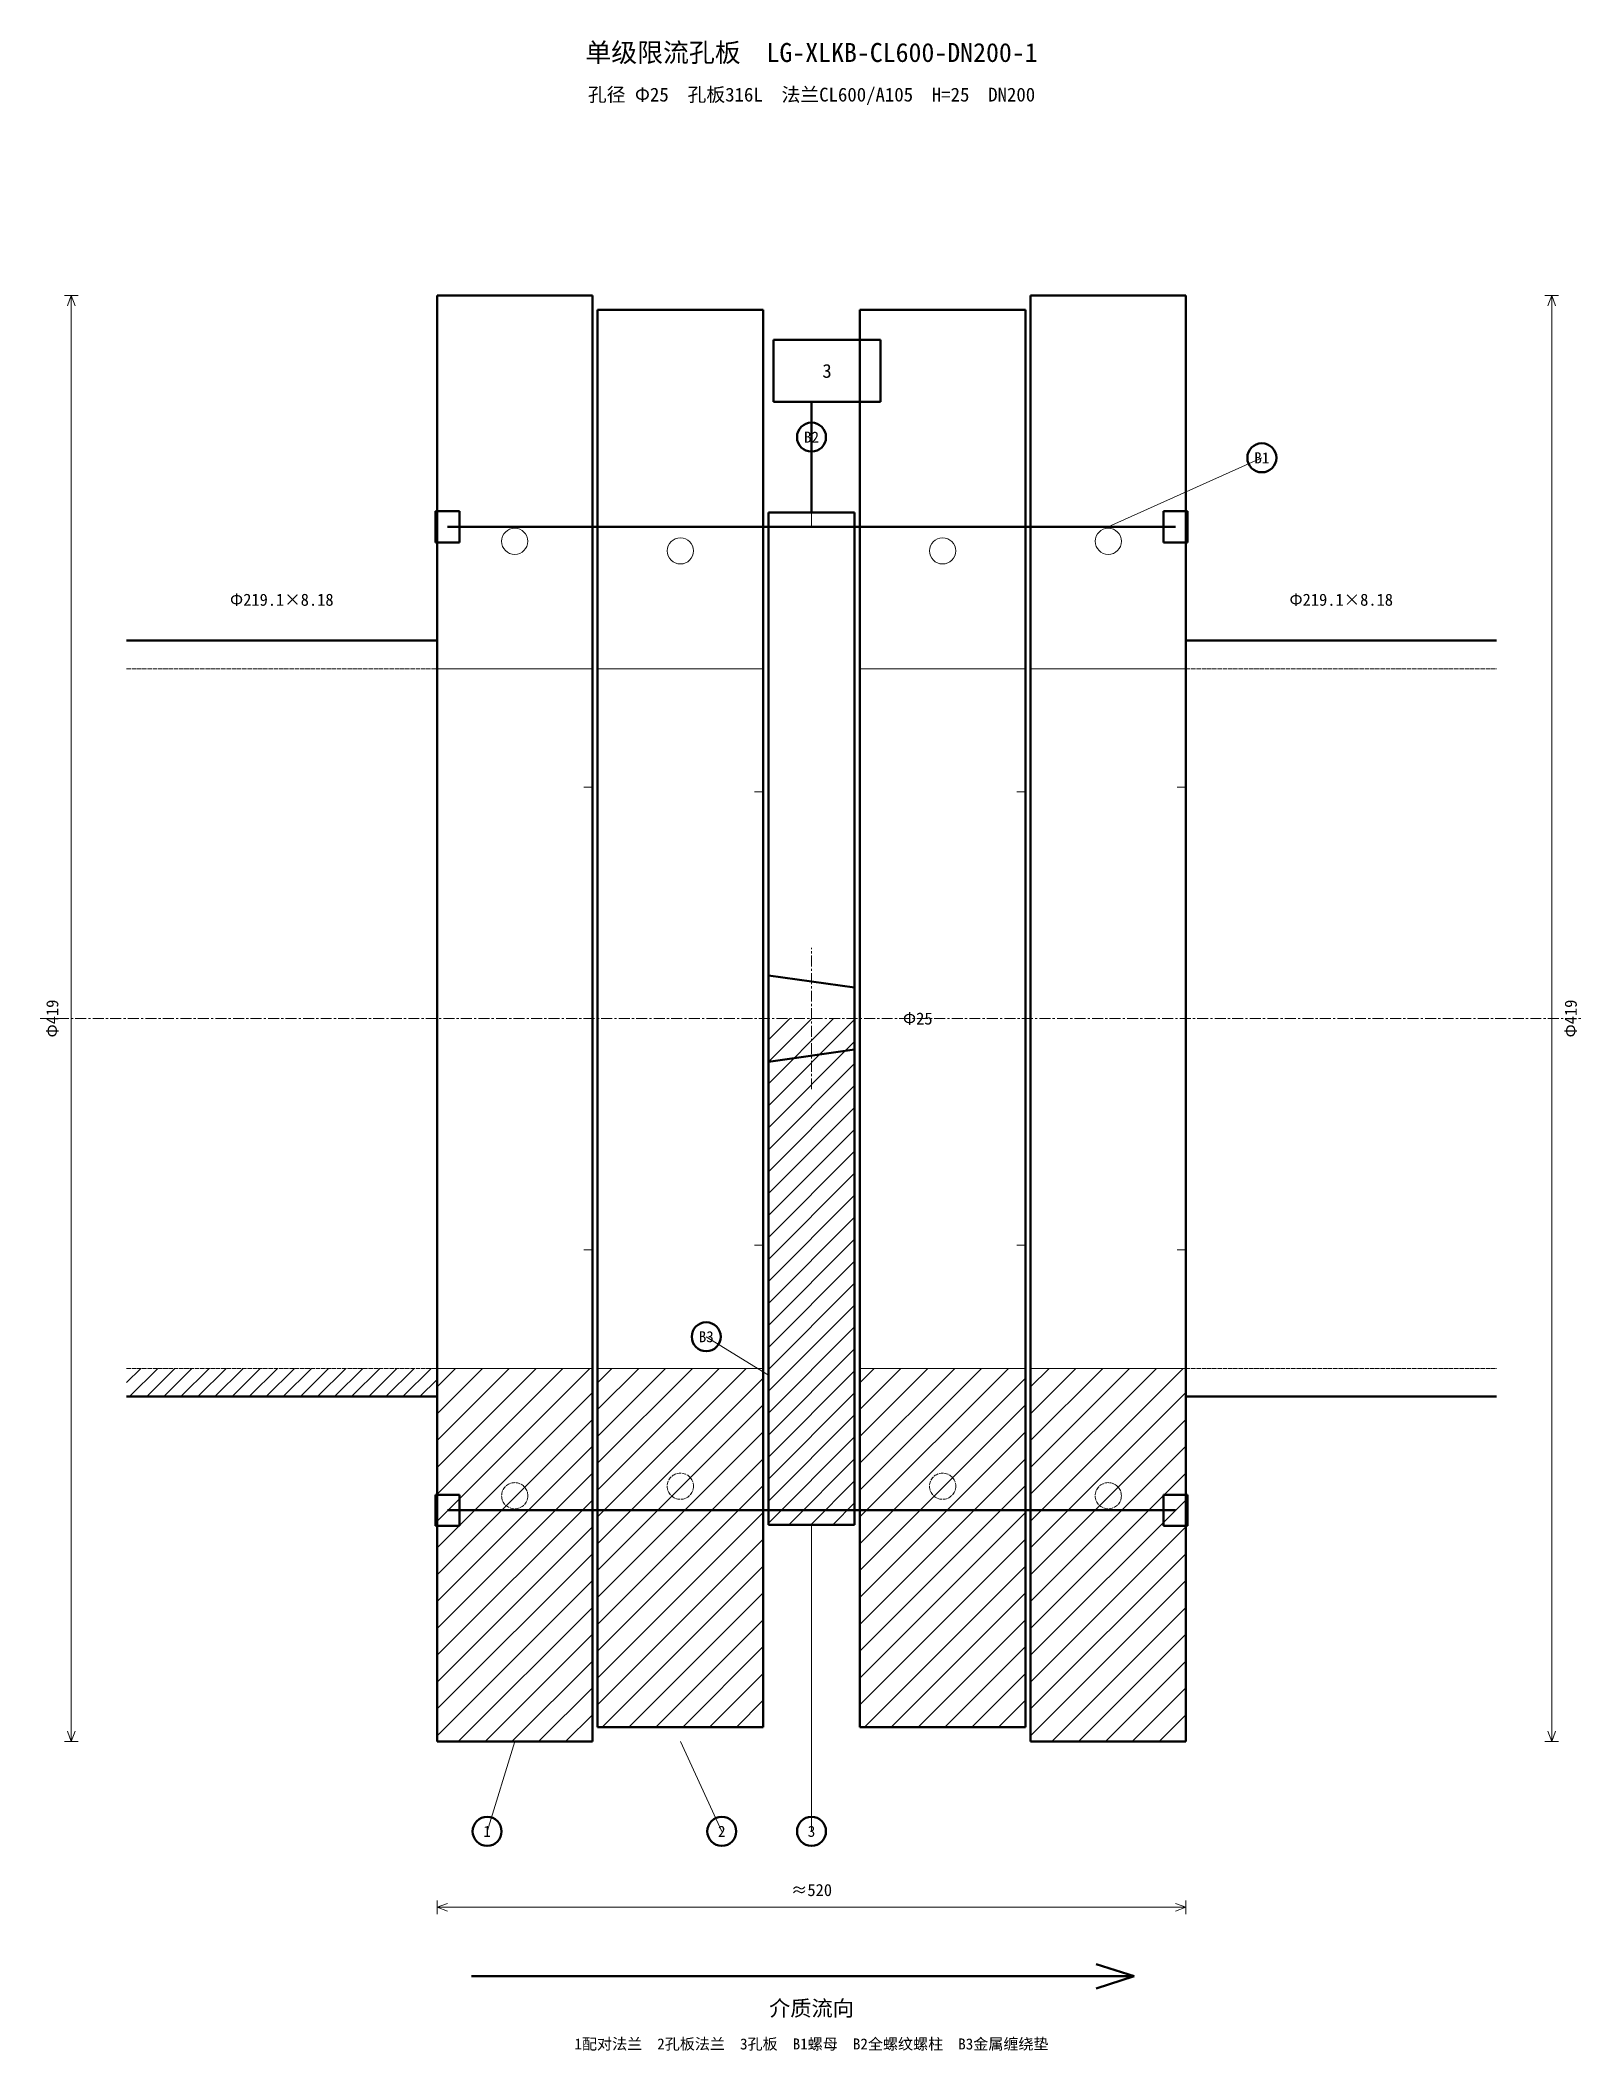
# Model space of a CAD drawing. Header units: millimetres. Extents: x -25 to 422, y -299 to 283.
import ezdxf
from ezdxf.enums import TextEntityAlignment as Align

# ---------------------------------------------------------------- set-up
doc = ezdxf.new("R2010")
doc.units = ezdxf.units.MM
doc.linetypes.add('CENTER', pattern=[5.08, 3.175, -0.635, 0.635, -0.635])
doc.linetypes.add('DASHED', pattern=[1.524, 1.27, -0.254])
for name, color, linetype, lineweight in [('中心线', 1, 'CENTER', 18), ('剖面线', 7, 'Continuous', 13), ('文字', 7, 'Continuous', 18), ('标注', 3, 'Continuous', 18), ('细实线', 7, 'Continuous', 18), ('虚线', 7, 'DASHED', 18), ('轮廓', 7, 'Continuous', 50)]:
    doc.layers.add(name, color=color, linetype=linetype, lineweight=lineweight)
doc.styles.add('CN', font='simhei.ttf')

msp = doc.modelspace()

# ---------------------------------------------------------------- linework, layer by layer
at = {"layer": '中心线', "linetype": 'CENTER', "lineweight": 18}
for p, q in [((198.5, -20.5), (198.5, 20.5)), ((-25, 0), (422, 0))]:
    msp.add_line(p, q, dxfattribs=at)
at = {"layer": '剖面线', "lineweight": 13}
for p, q in [((186, -18.91), (204.91, 0)), ((186, -12.55), (198.55, 0)), ((186, -6.19), (192.19, 0)), ((186, -25.28), (211, -0.28)), ((186, -31.64), (211, -6.64)), ((186, -38.01), (211, -13.01)), ((186, -44.37), (211, -19.37)), ((186, -50.73), (211, -25.73)), ((186, -57.1), (211, -32.1)), ((186, -63.46), (211, -38.46)), ((186, -69.83), (211, -44.83)), ((186, -76.19), (211, -51.19)), ((186, -82.55), (211, -57.55)), ((186, -88.92), (211, -63.92)), ((186, -95.28), (211, -70.28)), ((186, -101.65), (211, -76.65)), ((186, -108.01), (211, -83.01)), ((186, -114.37), (211, -89.37)), ((186, -120.74), (211, -95.74)), ((0, -105.5), (4.13, -101.37)), ((0.9, -109.55), (9.08, -101.37)), ((5.85, -109.55), (14.03, -101.37)), ((10.8, -109.55), (18.98, -101.37)), ((15.75, -109.55), (23.93, -101.37)), ((20.7, -109.55), (28.88, -101.37)), ((25.65, -109.55), (33.83, -101.37)), ((30.6, -109.55), (38.78, -101.37)), ((35.55, -109.55), (43.73, -101.37)), ((40.5, -109.55), (48.68, -101.37)), ((45.45, -109.55), (53.63, -101.37)), ((50.4, -109.55), (58.58, -101.37)), ((55.35, -109.55), (63.53, -101.37)), ((60.3, -109.55), (68.48, -101.37)), ((65.25, -109.55), (73.43, -101.37)), ((70.2, -109.55), (78.38, -101.37)), ((75.15, -109.55), (83.33, -101.37)), ((80.1, -109.55), (88.28, -101.37)), ((85.05, -109.55), (90, -104.6)), ((90, -145.61), (134.24, -101.37)), ((90, -137.83), (126.46, -101.37)), ((90, -130.05), (118.68, -101.37)), ((90, -122.27), (110.9, -101.37)), ((90, -114.49), (103.12, -101.37)), ((90, -106.71), (95.34, -101.37)), ((136.5, -144.42), (179.55, -101.37)), ((136.5, -136.64), (171.77, -101.37)), ((136.5, -128.86), (163.99, -101.37)), ((136.5, -121.08), (156.21, -101.37)), ((136.5, -113.3), (148.43, -101.37)), ((136.5, -105.52), (140.65, -101.37)), ((136.5, -152.19), (184.5, -104.19)), ((186, -127.1), (211, -102.1)), ((212.5, -144.42), (255.55, -101.37)), ((212.5, -136.64), (247.77, -101.37)), ((212.5, -128.86), (239.99, -101.37)), ((212.5, -121.08), (232.21, -101.37)), ((212.5, -113.3), (224.43, -101.37)), ((212.5, -105.52), (216.65, -101.37)), ((212.5, -152.19), (260.5, -104.19)), ((262, -145.61), (306.24, -101.37)), ((262, -137.83), (298.46, -101.37)), ((262, -130.05), (290.68, -101.37)), ((262, -122.27), (282.9, -101.37)), ((262, -114.49), (275.12, -101.37)), ((262, -106.71), (267.34, -101.37)), ((90, -153.38), (135, -108.38)), ((186, -133.47), (211, -108.47)), ((262, -153.38), (307, -108.38)), ((90, -161.16), (135, -116.16)), ((136.5, -159.97), (184.5, -111.97)), ((186, -139.83), (211, -114.83)), ((212.5, -159.97), (260.5, -111.97)), ((262, -161.16), (307, -116.16)), ((136.5, -167.75), (184.5, -119.75)), ((186, -146.19), (211, -121.19)), ((212.5, -167.75), (260.5, -119.75)), ((90, -168.94), (135, -123.94)), ((136.5, -175.53), (184.5, -127.53)), ((191.91, -146.65), (211, -127.56)), ((212.5, -175.53), (260.5, -127.53)), ((262, -168.94), (307, -123.94)), ((90, -176.72), (135, -131.72)), ((198.27, -146.65), (211, -133.92)), ((262, -176.72), (307, -131.72)), ((90, -184.5), (135, -139.5)), ((136.5, -183.31), (184.5, -135.31)), ((212.5, -183.31), (260.5, -135.31)), ((262, -184.5), (307, -139.5)), ((136.5, -191.08), (184.5, -143.08)), ((204.64, -146.65), (211, -140.29)), ((212.5, -191.08), (260.5, -143.08)), ((90, -192.27), (135, -147.27)), ((136.5, -198.86), (184.5, -150.86)), ((211, -146.65), (211, -146.65)), ((212.5, -198.86), (260.5, -150.86)), ((262, -192.27), (307, -147.27)), ((90, -200.05), (135, -155.05)), ((262, -200.05), (307, -155.05)), ((90, -207.83), (135, -162.83)), ((137.83, -205.31), (184.5, -158.64)), ((213.83, -205.31), (260.5, -158.64)), ((262, -207.83), (307, -162.83)), ((145.61, -205.31), (184.5, -166.42)), ((221.61, -205.31), (260.5, -166.42)), ((96.11, -209.5), (135, -170.61)), ((153.39, -205.31), (184.5, -174.2)), ((229.39, -205.31), (260.5, -174.2)), ((268.11, -209.5), (307, -170.61)), ((103.89, -209.5), (135, -178.39)), ((275.89, -209.5), (307, -178.39)), ((111.67, -209.5), (135, -186.17)), ((161.17, -205.31), (184.5, -181.98)), ((237.17, -205.31), (260.5, -181.98)), ((283.67, -209.5), (307, -186.17)), ((168.94, -205.31), (184.5, -189.75)), ((244.94, -205.31), (260.5, -189.75)), ((119.44, -209.5), (135, -193.94)), ((176.72, -205.31), (184.5, -197.53)), ((252.72, -205.31), (260.5, -197.53)), ((291.44, -209.5), (307, -193.94)), ((127.22, -209.5), (135, -201.72)), ((299.22, -209.5), (307, -201.72))]:
    msp.add_line(p, q, dxfattribs=at)
at = {"layer": '标注', "lineweight": 18}
for p, q in [((-18, 209.5), (-14, 209.5)), ((-16, 209.5), (-17.1, 206.5)), ((-16, -209.5), (-16, 209.5)), ((-16, 209.5), (-14.9, 206.5)), ((411, 209.5), (415, 209.5)), ((413, 209.5), (411.9, 206.5)), ((413, -209.5), (413, 209.5)), ((413, 209.5), (414.1, 206.5)), ((198.5, 142.46), (198.5, 168.46)), ((284.5, 142.46), (329, 162.46)), ((186, -103.37), (168, -92.18)), ((198.5, -146.65), (198.5, -235.5)), ((-18, -209.5), (-14, -209.5)), ((-16, -209.5), (-17.1, -206.5)), ((-16, -209.5), (-14.9, -206.5)), ((112.5, -209.5), (104.5, -235.5)), ((160.5, -209.5), (172.5, -235.5)), ((411, -209.5), (415, -209.5)), ((413, -209.5), (411.9, -206.5)), ((413, -209.5), (414.1, -206.5)), ((90, -259.5), (90, -255.5)), ((307, -259.5), (307, -255.5)), ((90, -257.5), (93, -256.4)), ((90, -257.5), (307, -257.5)), ((90, -257.5), (93, -258.6)), ((307, -257.5), (304, -256.4)), ((307, -257.5), (304, -258.6))]:
    msp.add_line(p, q, dxfattribs=at)
at = {"layer": '细实线', "lineweight": 18}
for p, q in [((90, 101.37), (135, 101.37)), ((136.5, 101.37), (184.5, 101.37)), ((212.5, 101.37), (260.5, 101.37)), ((262, 101.37), (307, 101.37)), ((132.5, 67.04), (135, 67.04)), ((182, 65.7), (184.5, 65.7)), ((258, 65.7), (260.5, 65.7)), ((304.5, 67.04), (307, 67.04)), ((132.5, -67.04), (135, -67.04)), ((182, -65.7), (184.5, -65.7)), ((258, -65.7), (260.5, -65.7)), ((304.5, -67.04), (307, -67.04)), ((90, -101.37), (135, -101.37)), ((136.5, -101.37), (184.5, -101.37)), ((212.5, -101.37), (260.5, -101.37)), ((262, -101.37), (307, -101.37))]:
    msp.add_line(p, q, dxfattribs=at)
for centre in [(112.5, 138.27), (284.5, 138.27), (160.5, 135.5), (236.5, 135.5)]:
    msp.add_circle(centre, 3.8, dxfattribs=at)
at = {"layer": '虚线', "linetype": 'DASHED', "lineweight": 18}
for p, q in [((0, 101.37), (90, 101.37)), ((307, 101.37), (397, 101.37)), ((0, -101.37), (90, -101.37)), ((307, -101.37), (397, -101.37))]:
    msp.add_line(p, q, dxfattribs=at)
for centre in [(160.5, -135.5), (236.5, -135.5), (112.5, -138.27), (284.5, -138.27)]:
    msp.add_circle(centre, 3.8, dxfattribs=at)
at = {"layer": '轮廓', "lineweight": 50}
for p, q in [((90, 209.5), (135, 209.5)), ((90, -209.5), (90, 209.5)), ((135, 209.5), (135, -209.5)), ((136.5, 205.31), (184.5, 205.31)), ((136.5, -205.31), (136.5, 205.31)), ((184.5, 205.31), (184.5, -205.31)), ((212.5, 205.31), (260.5, 205.31)), ((212.5, -205.31), (212.5, 205.31)), ((260.5, 205.31), (260.5, -205.31)), ((262, 209.5), (307, 209.5)), ((262, -209.5), (262, 209.5)), ((307, 209.5), (307, -209.5)), ((187.5, 196.65), (218.5, 196.65)), ((187.5, 178.65), (187.5, 196.65)), ((218.5, 196.65), (218.5, 178.65)), ((218.5, 178.65), (187.5, 178.65)), ((198.5, 146.65), (198.5, 178.65)), ((89.5, 146.96), (96.5, 146.96)), ((89.5, 137.96), (89.5, 146.96)), ((96.5, 146.96), (96.5, 137.96)), ((186, 146.65), (211, 146.65)), ((186, -146.65), (186, 146.65)), ((211, 146.65), (211, -146.65)), ((300.5, 146.96), (307.5, 146.96)), ((300.5, 137.96), (300.5, 146.96)), ((307.5, 146.96), (307.5, 137.96)), ((93, 142.46), (304, 142.46)), ((96.5, 137.96), (89.5, 137.96)), ((307.5, 137.96), (300.5, 137.96)), ((0, 109.55), (90, 109.55)), ((307, 109.55), (397, 109.55)), ((186, 12.5), (186, -12.5)), ((186, 12.5), (211, 9)), ((211, 9), (211, -9)), ((186, -12.5), (211, -9)), ((0, -109.55), (90, -109.55)), ((307, -109.55), (397, -109.55)), ((89.5, -137.96), (96.5, -137.96)), ((89.5, -146.96), (89.5, -137.96)), ((96.5, -137.96), (96.5, -146.96)), ((300.5, -137.96), (307.5, -137.96)), ((300.5, -146.96), (300.5, -137.96)), ((307.5, -137.96), (307.5, -146.96)), ((93, -142.46), (304, -142.46)), ((96.5, -146.96), (89.5, -146.96)), ((211, -146.65), (186, -146.65)), ((307.5, -146.96), (300.5, -146.96)), ((135, -209.5), (90, -209.5)), ((184.5, -205.31), (136.5, -205.31)), ((260.5, -205.31), (212.5, -205.31)), ((307, -209.5), (262, -209.5)), ((100, -277.5), (292, -277.5)), ((292, -277.5), (281, -274)), ((292, -277.5), (281, -281))]:
    msp.add_line(p, q, dxfattribs=at)
for centre in [(198.5, 168.46), (329, 162.46), (168, -92.18), (104.5, -235.5), (172.5, -235.5), (198.5, -235.5)]:
    msp.add_circle(centre, 4.2, dxfattribs=at)

# ---------------------------------------------------------------- texts
at = {"layer": '文字', "style": 'CN'}
for s, height, p in [('单级限流孔板  LG-XLKB-CL600-DN200-1', 5.5, (198.5, 275.5)), ('孔径 Φ25  孔板316L  法兰CL600/A105  H=25  DN200', 4, (198.5, 264.5)), ('Φ219.1×8.18', 3.5, (45, 118.55)), ('Φ219.1×8.18', 3.5, (352, 118.55)), ('≈520', 3.5, (198.5, -255.3))]:
    msp.add_text(s, height=height, dxfattribs=at).set_placement(p, align=Align.BOTTOM_CENTER)
for s, height, p in [('3', 4, (203, 187.65)), ('B2', 3.2, (198.5, 168.46)), ('B1', 3.2, (329, 162.46)), ('B3', 3.2, (168, -92.18)), ('1', 3.2, (104.5, -235.5)), ('2', 3.2, (172.5, -235.5)), ('3', 3.2, (198.5, -235.5))]:
    msp.add_text(s, height=height, dxfattribs=at).set_placement(p, align=Align.MIDDLE_CENTER)
for p in [(-21.5, 0), (418.5, 0)]:
    msp.add_text('Φ419', height=3.5, rotation=90, dxfattribs=at).set_placement(p, align=Align.MIDDLE_CENTER)
msp.add_text('Φ25', height=3.5, dxfattribs=at).set_placement((225, 0), align=Align.MIDDLE_LEFT)
for s, height, p in [('介质流向', 4.5, (198.5, -284.5)), ('1配对法兰  2孔板法兰  3孔板  B1螺母  B2全螺纹螺柱  B3金属缠绕垫', 3.2, (198.5, -295.5))]:
    msp.add_text(s, height=height, dxfattribs=at).set_placement(p, align=Align.TOP_CENTER)

doc.saveas('drawing.dxf')
